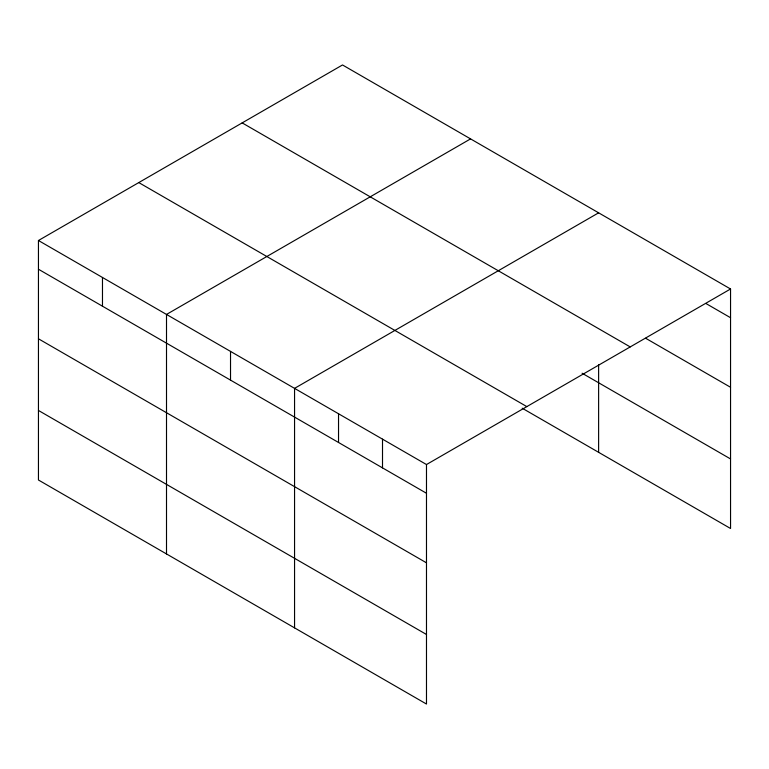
<?xml version="1.0" encoding="UTF-8"?>
<svg xmlns="http://www.w3.org/2000/svg" width="769" height="769" viewBox="0 0 769 769"><rect width="100%" height="100%" fill="white"/><g stroke="black" fill="none" stroke-linecap="round" stroke-linejoin="round"><path stroke-width="1.15" d="M38.45 240.505L426.487 464.543L426.487 704.039L38.45 480.01L38.45 240.505L342.513 64.961L730.55 288.99L730.55 528.495L522.199 408.204M470.561 138.891L166.508 314.434L166.508 553.94M598.618 212.821L294.556 388.364L294.556 627.869M426.487 464.543L730.55 288.99M706 303.544L730.55 317.722M645.662 338.264L730.55 387.278M242.168 122.886L630.215 346.925M582.095 373.225L730.55 458.939M138.785 182.58L526.832 406.609M38.45 269.237L426.487 493.265M38.45 338.793L426.487 562.821M38.45 410.454L426.487 634.483M598.618 364.852L598.618 452.326M382.51 439.147L382.51 467.879M338.533 413.76L338.533 442.483M230.527 351.404L230.527 380.126M102.479 277.474L102.479 306.197"/></g></svg>
